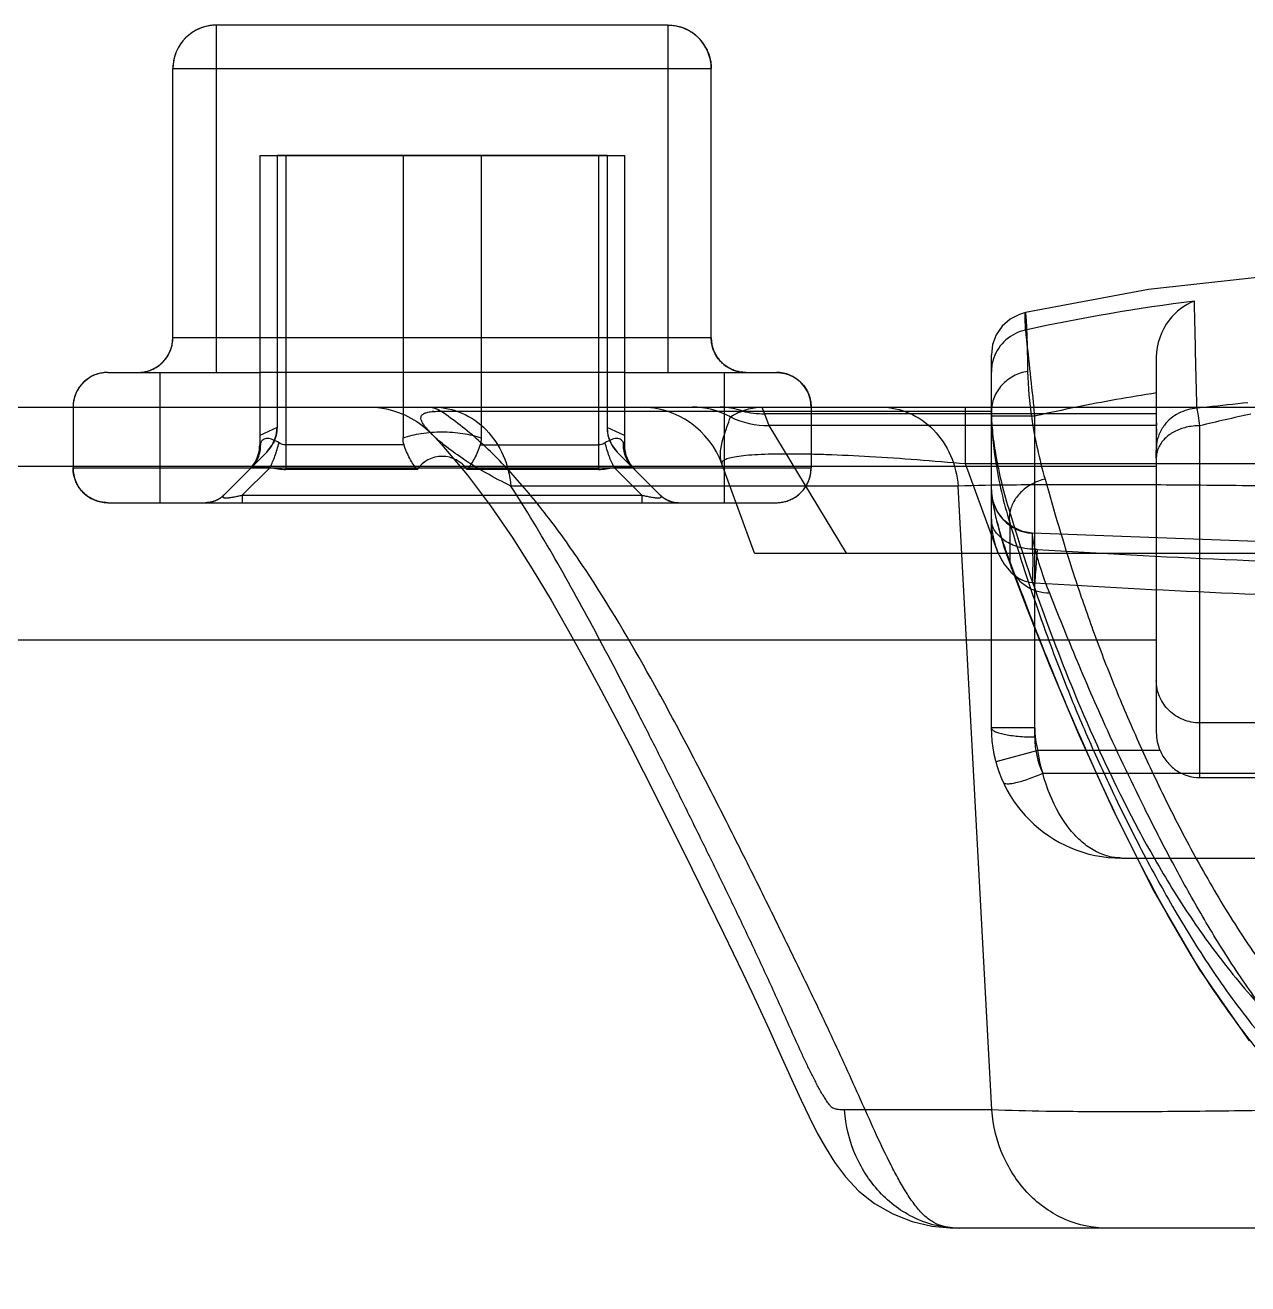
# Model space of a CAD drawing. Header units: millimetres. Extents: x 23075 to 24509, y -21593 to -20579.
# Drawn here: x 23740.33 to 23754.48, y -21276.77 to -21262.2 of the extents above; entities that cross this region are included whole.
import ezdxf

# ---------------------------------------------------------------- set-up
doc = ezdxf.new("R2010")
doc.units = ezdxf.units.MM
doc.header["$LTSCALE"] = 8
doc.layers.add('Cav-cor', color=30, linetype='Continuous')

# ---------------------------------------------------------------- blocks, each defined once
blk = doc.blocks.new('20160901.135126')
at = {"layer": 'Cav-cor', "color": 241}
for p, q in [((-15.549, 13.984), (-20.775, 13.984)), ((-20.775, 13.984), (-20.775, 9.964)), ((-15.549, 13.984), (-20.775, 13.984)), ((-15.549, 13.984), (-15.549, 9.964)), ((-21.278, 10.366), (-21.278, 13.481)), ((-21.278, 10.366), (-21.278, 13.481)), ((-21.278, 13.481), (-15.047, 13.481)), ((-15.047, 10.366), (-15.047, 13.481)), ((-15.047, 10.366), (-15.047, 13.481)), ((-20.273, 12.476), (-20.273, 9.125)), ((-20.273, 12.476), (-16.052, 12.476)), ((-20.072, 12.476), (-20.072, 9.326)), ((-16.253, 12.476), (-20.072, 12.476)), ((-20.072, 12.476), (-20.072, 9.326)), ((-19.971, 12.476), (-19.971, 8.841)), ((-18.614, 12.476), (-18.614, 9.206)), ((-17.71, 12.476), (-17.71, 9.206)), ((-16.353, 12.476), (-16.353, 8.841)), ((-16.253, 12.476), (-16.253, 9.326)), ((-16.253, 12.476), (-16.253, 9.326)), ((-16.052, 12.476), (-16.052, 9.125)), ((-20.273, 10.366), (-21.278, 10.366)), ((-16.052, 10.366), (-20.273, 10.366)), ((-15.047, 10.366), (-16.052, 10.366)), ((-11.805, 5.85), (-11.805, 10.165)), ((-9.896, 10.139), (-9.896, 5.796)), ((-22.031, 9.964), (-21.68, 9.964)), ((-22.031, 9.964), (-20.273, 9.964)), ((-21.428, 9.964), (-21.428, 8.456)), ((-16.052, 9.964), (-20.273, 9.964)), ((-16.052, 9.964), (-14.293, 9.964)), ((-14.896, 9.964), (-14.896, 8.456)), ((-14.645, 9.964), (-14.293, 9.964)), ((-42.277, 9.562), (-22.433, 9.562)), ((-42.277, 9.562), (-22.433, 9.562)), ((-42.277, 9.562), (-20.273, 9.562)), ((-22.433, 9.562), (-22.433, 8.858)), ((-22.433, 9.562), (-22.433, 8.858)), ((-20.273, 9.562), (-16.052, 9.562)), ((-18.176, 9.514), (-11.805, 9.514)), ((-16.052, 9.562), (71.969, 9.562)), ((-14.462, 9.562), (-14.429, 9.486)), ((-14.429, 9.486), (-14.379, 9.35)), ((-9.896, 9.486), (-14.429, 9.486)), ((-13.891, 9.562), (9.658, 9.562)), ((-13.891, 9.562), (-13.891, 8.858)), ((-13.891, 9.562), (9.658, 9.562)), ((-13.891, 9.562), (-13.891, 8.858)), ((-12.104, 8.904), (-12.104, 9.562)), ((-11.805, 9.53), (-11.805, 9.523)), ((-11.805, 9.523), (-11.805, 9.514)), ((-11.805, 9.511), (-11.805, 9.514)), ((-11.303, 9.458), (-11.314, 9.562)), ((-9.425, 9.549), (-9.425, 9.563)), ((-9.306, 9.562), (-9.425, 9.549)), ((-20.072, 9.326), (-20.273, 9.232)), ((-20.083, 9.233), (-20.072, 9.326)), ((-20.072, 9.326), (-20.072, 9.326)), ((-16.253, 9.326), (-16.242, 9.233)), ((-16.253, 9.326), (-16.253, 9.326)), ((-16.052, 9.232), (-16.253, 9.326)), ((-14.38, 9.35), (-13.484, 7.873)), ((-9.894, 9.35), (-14.379, 9.35)), ((-11.303, 9.458), (-11.805, 9.458)), ((-11.292, 9.461), (-11.303, 9.458)), ((-11.303, 5.744), (-11.303, 9.458)), ((-9.393, 5.274), (-9.393, 9.347)), ((-20.123, 9.13), (-20.083, 9.233)), ((-18.294, 9.263), (-18.294, 9.263)), ((-16.242, 9.233), (-16.202, 9.13)), ((-20.687, 8.544), (-20.19, 9.042)), ((-20.687, 8.544), (-20.19, 9.042)), ((-20.262, 9.149), (-20.273, 9.125)), ((-20.189, 9.042), (-20.123, 9.13)), ((-18.602, 9.125), (-19.971, 9.125)), ((-17.722, 9.125), (-16.353, 9.125)), ((-16.202, 9.13), (-16.135, 9.042)), ((-15.637, 8.544), (-16.135, 9.042)), ((-15.637, 8.544), (-16.135, 9.042)), ((-16.052, 9.125), (-16.062, 9.149)), ((-9.896, 9.051), (-9.896, 9.061)), ((-9.896, 9.043), (-9.896, 9.051)), ((-14.548, 7.873), (-14.923, 8.904)), ((-11.728, 7.873), (-12.104, 8.904)), ((5.779, 8.904), (-12.104, 8.904)), ((-9.896, 8.978), (-9.896, 8.973)), ((-91.162, 8.878), (-9.896, 8.878)), ((-22.433, 8.858), (-20.39, 8.858)), ((-20.474, 8.544), (-20.153, 8.865)), ((-20.39, 8.858), (-15.934, 8.858)), ((-18.451, 8.841), (-19.971, 8.841)), ((-16.353, 8.841), (-17.873, 8.841)), ((-16.171, 8.865), (-15.851, 8.544)), ((-15.937, 8.844), (-15.938, 8.845)), ((-15.934, 8.858), (-13.891, 8.858)), ((-12.189, 8.649), (-17.366, 8.649)), ((-11.8, 1.428), (-12.189, 8.649)), ((-11.805, 8.608), (-11.805, 8.609)), ((-22.031, 8.456), (-20.9, 8.456)), ((-22.031, 8.456), (-20.9, 8.456)), ((-20.9, 8.456), (-15.424, 8.456)), ((-20.474, 8.544), (-20.474, 8.456)), ((-20.474, 8.544), (-15.851, 8.544)), ((-15.851, 8.544), (-15.851, 8.456)), ((-15.424, 8.456), (-14.293, 8.456)), ((-15.424, 8.456), (-14.293, 8.456)), ((-11.593, 8.224), (-11.593, 7.781)), ((-11.332, 8.104), (-11.332, 7.918)), ((-11.332, 8.104), (-11.332, 8.104)), ((-14.548, 7.873), (8.223, 7.873)), ((-11.571, 7.698), (-11.593, 7.781)), ((-91.162, 6.868), (-9.896, 6.868)), ((-11.303, 5.85), (-11.805, 5.85)), ((-6.981, 5.907), (-9.393, 5.907)), ((-11.268, 5.587), (-11.752, 5.455)), ((-9.852, 5.587), (-11.268, 5.587)), ((-15.831, 5.342), (-15.54, 4.764)), ((-11.211, 5.324), (-6.981, 5.324)), ((-9.393, 5.274), (-6.981, 5.274)), ((-15.54, 4.764), (-15.271, 4.223)), ((-10.298, 4.343), (-6.981, 4.343)), ((-15.271, 4.223), (-14.905, 3.474)), ((-11.8, 1.428), (-13.505, 1.428)), ((-12.281, 0.061), (-12.173, 0.058)), ((5.847, 0.058), (-12.172, 0.058))]:
    blk.add_line(p, q, dxfattribs=at)
for points in [[(-3.251, 10.827), (-4.847, 11.052), (-6.626, 11.155), (-8.344, 11.106), (-9.988, 10.923), (-11.411, 10.656)], [(-11.411, 10.657), (-11.481, 10.636), (-11.588, 10.579), (-11.679, 10.499), (-11.748, 10.399), (-11.791, 10.286), (-11.805, 10.166)], [(-19.006, 9.562), (-18.942, 9.56), (-18.875, 9.553), (-18.806, 9.541), (-18.736, 9.524)], [(-18.736, 9.524), (-18.665, 9.501), (-18.593, 9.472), (-18.522, 9.436), (-18.453, 9.394), (-18.386, 9.346), (-18.323, 9.291), (-18.294, 9.263)], [(-18.294, 9.263), (-18.166, 9.127), (-17.868, 8.776), (-17.6, 8.419), (-17.352, 8.056), (-17.119, 7.691), (-16.901, 7.328)], [(-11.805, 8.605), (-11.805, 8.586), (-11.804, 8.572), (-11.803, 8.563), (-11.803, 8.555), (-11.802, 8.548), (-11.801, 8.541), (-11.801, 8.534), (-11.8, 8.527), (-11.799, 8.52), (-11.798, 8.512), (-11.797, 8.504), (-11.795, 8.495), (-11.794, 8.486), (-11.793, 8.476), (-11.791, 8.466), (-11.789, 8.455), (-11.787, 8.443), (-11.785, 8.43), (-11.782, 8.417), (-11.78, 8.403), (-11.777, 8.387), (-11.773, 8.371), (-11.77, 8.353), (-11.765, 8.334), (-11.761, 8.314), (-11.756, 8.293), (-11.751, 8.27), (-11.745, 8.245), (-11.738, 8.219), (-11.731, 8.191), (-11.723, 8.162), (-11.715, 8.131), (-11.705, 8.098), (-11.695, 8.063), (-11.684, 8.026), (-11.672, 7.987), (-11.659, 7.946), (-11.644, 7.903), (-11.629, 7.856), (-11.611, 7.807), (-11.592, 7.756), (-11.571, 7.698)], [(-11.332, 8.104), (-11.444, 8.124), (-11.562, 8.175), (-11.662, 8.255), (-11.739, 8.358), (-11.788, 8.476), (-11.805, 8.603)], [(5.012, 8.17), (-0.394, 7.923), (-5.936, 7.901), (-11.332, 8.104)], [(-11.571, 7.698), (-11.389, 7.224), (-11.127, 6.563), (-10.793, 5.77), (-10.388, 4.883), (-9.923, 3.96), (-9.401, 3.058), (-8.82, 2.227)], [(-16.901, 7.328), (-16.697, 6.971), (-16.505, 6.625), (-16.323, 6.288), (-16.151, 5.962), (-15.987, 5.646), (-15.831, 5.342)], [(-14.905, 3.474), (-14.683, 3.012), (-14.578, 2.79), (-14.476, 2.573), (-14.378, 2.36), (-14.283, 2.151), (-14.099, 1.739)], [(-14.099, 1.739), (-14.007, 1.539), (-13.915, 1.347)], [(-13.915, 1.347), (-13.823, 1.165), (-13.726, 0.991), (-13.619, 0.821), (-13.493, 0.652), (-13.339, 0.488), (-13.157, 0.343), (-12.946, 0.223), (-12.72, 0.136), (-12.494, 0.083), (-12.281, 0.061)]]:
    blk.add_lwpolyline(points, dxfattribs=at)
for centre, radius, start, end in [((-20.775, 13.481), 0.502, 90, 180), ((-15.549, 13.481), 0.502, 0, 90), ((-6.832, -10.364), 21.315, 97.0685, 102.4036), ((-21.68, 10.366), 0.402, 270, 0), ((-14.645, 10.366), 0.402, 180, 270), ((182.433, 30.866), 194.915, 186.01134, 186.27506), ((-22.031, 9.562), 0.402, 90, 180), ((-14.293, 9.562), 0.402, 0, 90), ((-6.821, -10.264), 20.225, 98.7433, 101.4057), ((-18.211, 8.806), 0.708, 93.761, 95.3017), ((-15.862, 8.562), 1, 20.0001, 90), ((-15.269, 8.631), 0.931, 61.4453, 89.9515), ((-15.268, 8.634), 0.928, 70.939, 89.9756), ((-15.273, 8.619), 0.943, 61.5233, 70.933), ((-14.943, 8.82), 0.742, 86.3887, 89.9982), ((-14.44, 10.496), 1.01, 255.9015, 270.6285), ((-14.44, 10.491), 1.005, 255.8652, 263.262), ((-6.759, -10.578), 20.545, 101.4032, 102.7461), ((0.443, -32.247), 42.741, 102.4944, 103.3055), ((2.288, -95.782), 105.98, 96.02534, 96.2807), ((-20.474, 9.326), 0.402, 314.9936, 359.9978), ((-20.474, 9.326), 0.402, 314.9936, 359.9978), ((-15.85, 9.326), 0.402, 180.0022, 225.0064), ((-15.85, 9.326), 0.402, 180.0022, 225.0064), ((-14.391, 10.352), 1.002, 244.433, 270.6735), ((-9.365, 9.393), 0.531, 179.9384, 184.5719), ((-9.431, 9.069), 0.467, 142.3435, 143.7924), ((-20.675, 9.125), 0.402, 330.5046, 0), ((-15.65, 9.125), 0.402, 180, 225), ((-9.459, 9.081), 0.437, 177.9135, 180.0008), ((-7.165, 9.059), 2.731, 179.21, 179.7612), ((-5.423, 9.05), 4.472, 179.7348, 179.8574), ((-20.675, 9.125), 0.402, 315, 330.5046), ((-18.162, 8.64), 0.352, 34.8553, 145.1448), ((-22.031, 8.858), 0.402, 180, 270), ((-19.971, 9.546), 0.705, 255.0116, 269.9884), ((-16.353, 9.546), 0.705, 270.0179, 284.9821), ((-14.293, 8.858), 0.402, 270, 0), ((-11.303, 8.605), 0.503, 180.0193, 266.6616), ((-20.9, 8.758), 0.301, 270, 315), ((-15.424, 8.758), 0.301, 225, 270), ((-11.571, 3.108), 4.816, 86.459, 87.154), ((-3.653, 131.192), 123.513, 266.46256, 268.48489), ((-11.407, 6.692), 0.843, 82.9082, 84.9096), ((-3.654, 131.739), 124.446, 266.47622, 268.4679), ((-10.298, 5.85), 1.508, 180, 270), ((-10.298, 5.85), 1.005, 180, 195.1929), ((-10.298, 5.744), 1.005, 179.9981, 204.7135)]:
    blk.add_arc(centre, radius, start, end, dxfattribs=at)
blk.add_ellipse((-9.393, 5.796), major_axis=(0, -0.514), ratio=0.978148, start_param=4.712389, end_param=5.130835, dxfattribs=at)
for points, weights in [([(-20.775, 13.984), (-21.069, 13.984), (-21.278, 13.776), (-21.278, 13.481)], [1, 0.8047378541, 0.8047378541, 1]), ([(-15.549, 13.984), (-15.255, 13.984), (-15.047, 13.776), (-15.047, 13.481)], [1, 0.8047378541, 0.8047378541, 1]), ([(-21.68, 9.964), (-21.444, 9.964), (-21.278, 10.13), (-21.278, 10.366)], [1, 0.8047378541, 0.8047378541, 1]), ([(-14.645, 9.964), (-14.88, 9.964), (-15.047, 10.13), (-15.047, 10.366)], [1, 0.8047378541, 0.8047378541, 1]), ([(-22.031, 9.964), (-22.267, 9.964), (-22.433, 9.797), (-22.433, 9.562)], [1, 0.8047378541, 0.8047378541, 1]), ([(-14.293, 9.964), (-14.057, 9.964), (-13.891, 9.797), (-13.891, 9.562)], [1, 0.8047378541, 0.8047378541, 1]), ([(-22.031, 8.456), (-22.267, 8.456), (-22.433, 8.623), (-22.433, 8.858)], [1, 0.8047378541, 0.8047378541, 1]), ([(-14.293, 8.456), (-14.057, 8.456), (-13.891, 8.623), (-13.891, 8.858)], [1, 0.8047378541, 0.8047378541, 1]), ([(-20.687, 8.544), (-20.744, 8.487), (-20.819, 8.456), (-20.9, 8.456)], [1, 0.9492530217, 0.9492530217, 1]), ([(-15.637, 8.544), (-15.58, 8.487), (-15.505, 8.456), (-15.424, 8.456)], [1, 0.9492530217, 0.9492530217, 1])]:
    blk.add_rational_spline(points, weights, degree=3, dxfattribs=at)
for points, knots in [([(-9.454, 10.789), (-9.569, 10.748), (-9.797, 10.57), (-9.896, 10.291), (-9.896, 10.14)], [0, 0, 0, 0, 0.445497, 1, 1, 1, 1]), ([(-9.425, 9.563), (-9.429, 9.692), (-9.439, 10.101), (-9.449, 10.51), (-9.454, 10.789)], [0, 0, 0, 0, 0.316396, 1, 1, 1, 1]), ([(-11.41, 10.454), (-11.411, 10.469), (-11.411, 10.498), (-11.412, 10.538), (-11.413, 10.573), (-11.413, 10.602), (-11.413, 10.624), (-11.413, 10.639), (-11.413, 10.648), (-11.412, 10.653), (-11.412, 10.655), (-11.412, 10.656), (-11.411, 10.656)], [0, 0, 0, 0, 0.227251, 0.426855, 0.597946, 0.739664, 0.851252, 0.932107, 0.960837, 0.981691, 0.994654, 1, 1, 1, 1]), ([(-11.411, 10.656), (-11.411, 10.657), (-11.41, 10.652), (-11.409, 10.646), (-11.408, 10.633), (-11.406, 10.616), (-11.404, 10.594), (-11.403, 10.566), (-11.401, 10.533), (-11.398, 10.478), (-11.395, 10.394), (-11.391, 10.277), (-11.388, 10.135), (-11.386, 10.032), (-11.385, 9.976)], [0, 0, 0, 0, 0.003617, 0.014245, 0.032167, 0.057541, 0.090509, 0.131212, 0.179805, 0.236451, 0.374545, 0.546803, 0.754737, 1, 1, 1, 1]), ([(-11.41, 10.454), (-11.492, 10.436), (-11.65, 10.358), (-11.749, 10.212), (-11.777, 10.133)], [0, 0, 0, 0, 0.501383, 1, 1, 1, 1]), ([(-11.385, 9.976), (-11.443, 9.967), (-11.554, 9.93), (-11.691, 9.823), (-11.783, 9.678), (-11.805, 9.566), (-11.805, 9.511)], [0, 0, 0, 0, 0.255858, 0.507896, 0.755459, 1, 1, 1, 1]), ([(-11.385, 9.976), (-11.383, 9.795), (-11.342, 9.374), (-11.25, 8.961), (-11.184, 8.729)], [0, 0, 0, 0, 0.429365, 1, 1, 1, 1]), ([(-18.294, 9.263), (-18.307, 9.276), (-18.331, 9.302), (-18.363, 9.341), (-18.388, 9.378), (-18.405, 9.413), (-18.408, 9.444), (-18.4, 9.466), (-18.385, 9.481), (-18.36, 9.494), (-18.32, 9.506), (-18.257, 9.514), (-18.206, 9.515), (-18.176, 9.514)], [0, 0, 0, 0, 0.117691, 0.224166, 0.318314, 0.39921, 0.468647, 0.50342, 0.544218, 0.599217, 0.680541, 0.80834, 1, 1, 1, 1]), ([(-18.313, 9.562), (-18.289, 9.562), (-18.24, 9.553), (-18.197, 9.529), (-18.176, 9.514)], [0, 0, 0, 0, 0.479469, 1, 1, 1, 1]), ([(-18.313, 9.562), (-18.305, 9.562), (-18.273, 9.56), (-18.242, 9.551), (-18.221, 9.541)], [0, 0, 0, 0, 0.244567, 1, 1, 1, 1]), ([(-18.257, 9.512), (-18.251, 9.513), (-18.224, 9.514), (-18.197, 9.515), (-18.176, 9.514)], [0, 0, 0, 0, 0.224898, 1, 1, 1, 1]), ([(-18.255, 9.562), (-18.145, 9.562), (-17.919, 9.513), (-17.633, 9.31), (-17.434, 9.009), (-17.376, 8.77), (-17.366, 8.649)], [0, 0, 0, 0, 0.237451, 0.482101, 0.737057, 1, 1, 1, 1]), ([(-18.221, 9.541), (-18.217, 9.539), (-18.201, 9.531), (-18.187, 9.522), (-18.176, 9.514)], [0, 0, 0, 0, 0.242948, 1, 1, 1, 1]), ([(-12.172, 0.058), (-12.245, 0.058), (-12.359, 0.07), (-12.502, 0.136), (-12.605, 0.222), (-12.7, 0.336), (-12.792, 0.472), (-12.88, 0.624), (-12.997, 0.846), (-13.138, 1.14), (-13.299, 1.504), (-13.464, 1.873), (-13.633, 2.239), (-13.804, 2.601), (-14.034, 3.077), (-14.323, 3.668), (-14.671, 4.371), (-15.023, 5.067), (-15.379, 5.751), (-15.855, 6.632), (-16.35, 7.472), (-16.888, 8.239), (-17.297, 8.743), (-17.719, 9.173), (-18.023, 9.413), (-18.176, 9.514)], [0, 0, 0, 0, 0.019226, 0.029545, 0.041051, 0.054137, 0.068601, 0.084134, 0.100448, 0.134547, 0.169812, 0.20545, 0.240848, 0.275952, 0.310823, 0.380108, 0.449022, 0.517463, 0.585264, 0.652167, 0.780986, 0.841572, 0.898642, 0.951565, 1, 1, 1, 1]), ([(-14.686, 9.516), (-14.706, 9.524), (-14.79, 9.55), (-14.877, 9.562), (-14.943, 9.562)], [0, 0, 0, 0, 0.252155, 1, 1, 1, 1]), ([(-14.824, 9.448), (-14.816, 9.454), (-14.773, 9.483), (-14.725, 9.504), (-14.686, 9.516)], [0, 0, 0, 0, 0.197719, 1, 1, 1, 1]), ([(-14.824, 9.448), (-14.818, 9.452), (-14.793, 9.47), (-14.766, 9.484), (-14.745, 9.494)], [0, 0, 0, 0, 0.219221, 1, 1, 1, 1]), ([(-14.745, 9.494), (-14.74, 9.496), (-14.721, 9.504), (-14.701, 9.511), (-14.686, 9.516)], [0, 0, 0, 0, 0.222742, 1, 1, 1, 1]), ([(-14.686, 9.516), (-14.669, 9.524), (-14.598, 9.551), (-14.52, 9.562), (-14.462, 9.562)], [0, 0, 0, 0, 0.237604, 1, 1, 1, 1]), ([(-13.078, 9.562), (-12.968, 9.562), (-12.742, 9.513), (-12.456, 9.31), (-12.257, 9.009), (-12.198, 8.77), (-12.189, 8.649)], [0, 0, 0, 0, 0.237451, 0.482101, 0.737057, 1, 1, 1, 1]), ([(-11.805, 9.512), (-11.805, 9.438), (-11.795, 9.274), (-11.74, 8.88), (-11.66, 8.565), (-11.591, 8.342)], [0, 0, 0, 0, 0.185059, 0.41297, 1, 1, 1, 1]), ([(-11.805, 9.506), (-11.805, 9.318), (-11.764, 8.883), (-11.664, 8.459), (-11.593, 8.224)], [0, 0, 0, 0, 0.433772, 1, 1, 1, 1]), ([(-9.425, 9.549), (-9.498, 9.544), (-9.642, 9.506), (-9.758, 9.411), (-9.801, 9.354)], [0, 0, 0, 0, 0.506201, 1, 1, 1, 1]), ([(-9.393, 9.347), (-9.398, 9.385), (-9.407, 9.453), (-9.419, 9.52), (-9.425, 9.549)], [0, 0, 0, 0, 0.575239, 1, 1, 1, 1]), ([(-14.923, 8.904), (-14.958, 9.001), (-14.916, 9.201), (-14.851, 9.37), (-14.824, 9.448)], [0, 0, 0, 0, 0.55593, 1, 1, 1, 1]), ([(-9.895, 9.097), (-9.895, 9.15), (-9.891, 9.235), (-9.891, 9.319), (-9.894, 9.35)], [0, 0, 0, 0, 0.632851, 1, 1, 1, 1]), ([(-9.808, 9.345), (-9.835, 9.309), (-9.877, 9.23), (-9.894, 9.141), (-9.895, 9.097)], [0, 0, 0, 0, 0.503085, 1, 1, 1, 1]), ([(-9.393, 9.347), (-9.445, 9.347), (-9.548, 9.335), (-9.688, 9.284), (-9.802, 9.203), (-9.854, 9.13), (-9.871, 9.092)], [0, 0, 0, 0, 0.274884, 0.53781, 0.78015, 1, 1, 1, 1]), ([(-20.049, 9.149), (-20.071, 9.163), (-20.114, 9.186), (-20.179, 9.203), (-20.235, 9.191), (-20.256, 9.163), (-20.262, 9.149)], [0, 0, 0, 0, 0.323873, 0.599787, 0.81223, 1, 1, 1, 1]), ([(-18.614, 9.206), (-18.546, 9.23), (-18.396, 9.265), (-18.162, 9.282), (-17.928, 9.265), (-17.778, 9.23), (-17.71, 9.206)], [0, 0, 0, 0, 0.237236, 0.5, 0.762765, 1, 1, 1, 1]), ([(-17.366, 8.649), (-17.561, 8.744), (-17.826, 8.892), (-18.127, 9.111), (-18.245, 9.213), (-18.294, 9.263)], [0, 0, 0, 0, 0.583009, 0.811691, 1, 1, 1, 1]), ([(-16.062, 9.149), (-16.068, 9.163), (-16.089, 9.191), (-16.146, 9.203), (-16.21, 9.186), (-16.253, 9.163), (-16.275, 9.149)], [0, 0, 0, 0, 0.187763, 0.400207, 0.676126, 1, 1, 1, 1]), ([(-20.366, 8.865), (-20.33, 8.901), (-20.273, 8.991), (-20.259, 9.097), (-20.262, 9.149)], [0, 0, 0, 0, 0.494914, 1, 1, 1, 1]), ([(-20.153, 8.865), (-20.131, 8.906), (-20.092, 9), (-20.062, 9.097), (-20.049, 9.149)], [0, 0, 0, 0, 0.465701, 1, 1, 1, 1]), ([(-19.971, 9.125), (-19.978, 9.125), (-20.006, 9.127), (-20.032, 9.138), (-20.049, 9.149)], [0, 0, 0, 0, 0.253106, 1, 1, 1, 1]), ([(-18.451, 8.841), (-18.484, 8.879), (-18.544, 8.971), (-18.584, 9.071), (-18.602, 9.125)], [0, 0, 0, 0, 0.470591, 1, 1, 1, 1]), ([(-17.722, 9.125), (-17.74, 9.071), (-17.781, 8.971), (-17.84, 8.879), (-17.873, 8.841)], [0, 0, 0, 0, 0.529399, 1, 1, 1, 1]), ([(-16.275, 9.149), (-16.292, 9.138), (-16.319, 9.127), (-16.346, 9.125), (-16.353, 9.125)], [0, 0, 0, 0, 0.746933, 1, 1, 1, 1]), ([(-16.171, 8.865), (-16.193, 8.906), (-16.233, 9), (-16.262, 9.097), (-16.275, 9.149)], [0, 0, 0, 0, 0.465698, 1, 1, 1, 1]), ([(-15.958, 8.865), (-15.994, 8.901), (-16.051, 8.991), (-16.065, 9.097), (-16.062, 9.149)], [0, 0, 0, 0, 0.494915, 1, 1, 1, 1]), ([(-9.896, 8.973), (-9.896, 8.984), (-9.896, 9.025), (-9.896, 9.067), (-9.895, 9.097)], [0, 0, 0, 0, 0.265037, 1, 1, 1, 1]), ([(-9.871, 9.092), (-9.875, 9.083), (-9.889, 9.046), (-9.896, 9.007), (-9.896, 8.978)], [0, 0, 0, 0, 0.255296, 1, 1, 1, 1]), ([(-12.104, 8.904), (-12.29, 8.921), (-12.659, 8.952), (-13.197, 8.989), (-13.625, 9.009), (-13.941, 9.018), (-14.151, 9.02), (-14.338, 9.018), (-14.5, 9.013), (-14.637, 9.003), (-14.747, 8.991), (-14.829, 8.975), (-14.881, 8.958), (-14.908, 8.942), (-14.92, 8.93), (-14.926, 8.917), (-14.924, 8.908), (-14.923, 8.904)], [0, 0, 0, 0, 0.196843, 0.388082, 0.565385, 0.645912, 0.719517, 0.785234, 0.842298, 0.8902, 0.928716, 0.957917, 0.978232, 0.985405, 0.990958, 0.995504, 1, 1, 1, 1]), ([(-20.153, 8.865), (-20.18, 8.866), (-20.22, 8.868), (-20.27, 8.869), (-20.302, 8.87), (-20.328, 8.87), (-20.347, 8.869), (-20.359, 8.867), (-20.365, 8.866), (-20.366, 8.865)], [0, 0, 0, 0, 0.381588, 0.555734, 0.707973, 0.830431, 0.919044, 0.974337, 1, 1, 1, 1]), ([(-15.958, 8.865), (-15.959, 8.866), (-15.965, 8.867), (-15.977, 8.869), (-15.996, 8.87), (-16.022, 8.87), (-16.054, 8.869), (-16.104, 8.868), (-16.144, 8.866), (-16.171, 8.865)], [0, 0, 0, 0, 0.025658, 0.080954, 0.16957, 0.292024, 0.444263, 0.618412, 1, 1, 1, 1]), ([(-13.505, 1.428), (-13.53, 1.428), (-13.567, 1.429), (-13.61, 1.437), (-13.632, 1.445), (-13.644, 1.45), (-13.653, 1.457), (-13.662, 1.467), (-13.674, 1.48), (-13.688, 1.498), (-13.705, 1.522), (-13.727, 1.555), (-13.754, 1.598), (-13.785, 1.652), (-13.816, 1.708), (-13.856, 1.785), (-13.906, 1.883), (-13.964, 2.004), (-14.04, 2.168), (-14.133, 2.376), (-14.245, 2.627), (-14.357, 2.876), (-14.509, 3.204), (-14.701, 3.61), (-14.934, 4.093), (-15.169, 4.572), (-15.404, 5.048), (-15.64, 5.522), (-15.957, 6.145), (-16.355, 6.911), (-16.843, 7.801), (-17.188, 8.374), (-17.366, 8.649)], [0, 0, 0, 0, 0.008926, 0.013507, 0.015885, 0.017122, 0.01852, 0.020066, 0.021675, 0.02503, 0.028516, 0.032096, 0.039471, 0.047054, 0.05479, 0.06264, 0.078601, 0.094836, 0.111265, 0.14445, 0.177737, 0.210865, 0.243801, 0.309191, 0.374091, 0.438693, 0.503083, 0.567202, 0.630984, 0.757256, 0.880852, 1, 1, 1, 1]), ([(-8.633, 8.649), (-8.994, 8.654), (-9.691, 8.661), (-10.668, 8.665), (-11.492, 8.662), (-11.982, 8.655), (-12.189, 8.649)], [0, 0, 0, 0, 0.305137, 0.587291, 0.824905, 1, 1, 1, 1]), ([(-11.593, 7.781), (-11.633, 7.889), (-11.697, 8.081), (-11.756, 8.308), (-11.784, 8.449), (-11.797, 8.521), (-11.803, 8.571), (-11.805, 8.597), (-11.805, 8.605)], [0, 0, 0, 0, 0.405725, 0.710451, 0.823801, 0.910347, 0.969356, 1, 1, 1, 1]), ([(-11.184, 8.729), (-11.284, 8.706), (-11.425, 8.633), (-11.549, 8.478), (-11.583, 8.387), (-11.591, 8.342)], [0, 0, 0, 0, 0.519249, 0.766522, 1, 1, 1, 1]), ([(-11.184, 8.729), (-11.081, 8.362), (-10.911, 7.789), (-10.643, 7.008), (-10.4, 6.372), (-10.12, 5.716), (-9.806, 5.042), (-9.45, 4.353), (-9.043, 3.651), (-8.654, 3.073), (-8.304, 2.62), (-8.019, 2.285), (-7.71, 1.964), (-7.264, 1.561), (-6.65, 1.116), (-5.842, 0.691), (-4.979, 0.382), (-4.081, 0.195), (-3.469, 0.153), (-3.164, 0.152)], [0, 0, 0, 0, 0.090213, 0.141267, 0.195078, 0.251208, 0.309716, 0.370792, 0.434631, 0.501156, 0.535336, 0.570044, 0.605151, 0.640561, 0.711931, 0.783715, 0.855694, 0.927802, 1, 1, 1, 1]), ([(-20.687, 8.544), (-20.69, 8.541), (-20.695, 8.536), (-20.699, 8.528), (-20.699, 8.52), (-20.689, 8.514), (-20.677, 8.512), (-20.654, 8.511), (-20.618, 8.515), (-20.571, 8.522), (-20.522, 8.533), (-20.49, 8.54), (-20.474, 8.544)], [0, 0, 0, 0, 0.0575, 0.080011, 0.099301, 0.146558, 0.189817, 0.250653, 0.41739, 0.610522, 0.80681, 1, 1, 1, 1]), ([(-15.851, 8.544), (-15.835, 8.54), (-15.802, 8.533), (-15.753, 8.522), (-15.707, 8.515), (-15.671, 8.511), (-15.647, 8.512), (-15.635, 8.514), (-15.625, 8.52), (-15.626, 8.528), (-15.629, 8.536), (-15.634, 8.541), (-15.637, 8.544)], [0, 0, 0, 0, 0.193181, 0.389457, 0.582519, 0.749255, 0.810163, 0.853441, 0.9007, 0.919992, 0.942502, 1, 1, 1, 1]), ([(-11.591, 8.342), (-11.593, 8.332), (-11.599, 8.293), (-11.598, 8.253), (-11.593, 8.224)], [0, 0, 0, 0, 0.253468, 1, 1, 1, 1]), ([(-11.591, 8.342), (-11.347, 7.545), (-10.897, 6.298), (-10.221, 4.866), (-9.718, 3.982), (-9.269, 3.311), (-8.738, 2.658), (-8.233, 2.141), (-7.794, 1.742), (-7.446, 1.451), (-7.081, 1.175), (-6.698, 0.923), (-6.297, 0.696), (-5.743, 0.431), (-5.157, 0.234), (-4.552, 0.123), (-4.091, 0.08), (-3.629, 0.061), (-3.321, 0.058), (-3.166, 0.058)], [0, 0, 0, 0, 0.195748, 0.310745, 0.37136, 0.43437, 0.500148, 0.568739, 0.603895, 0.639438, 0.675218, 0.711141, 0.747156, 0.783216, 0.855319, 0.891426, 0.927575, 0.963772, 1, 1, 1, 1]), ([(-11.805, 8.265), (-11.805, 8.189), (-11.788, 8.035), (-11.723, 7.852), (-11.64, 7.718), (-11.559, 7.628), (-11.456, 7.558), (-11.374, 7.535), (-11.332, 7.531)], [0, 0, 0, 0, 0.241017, 0.485203, 0.609832, 0.73681, 0.866872, 1, 1, 1, 1]), ([(-11.332, 7.918), (-11.409, 7.921), (-11.542, 7.948), (-11.696, 8.04), (-11.784, 8.148), (-11.805, 8.228), (-11.805, 8.265)], [0, 0, 0, 0, 0.360104, 0.624883, 0.827422, 1, 1, 1, 1]), ([(-11.593, 8.224), (-11.48, 7.847), (-11.289, 7.262), (-10.994, 6.466), (-10.728, 5.818), (-10.427, 5.152), (-10.089, 4.467), (-9.707, 3.767), (-9.271, 3.059), (-8.762, 2.36), (-8.272, 1.806), (-7.834, 1.394), (-7.362, 1.008), (-6.722, 0.581), (-5.893, 0.17), (-5.018, -0.138), (-4.11, -0.339), (-3.493, -0.402), (-3.184, -0.415)], [0, 0, 0, 0, 0.090956, 0.142384, 0.196487, 0.252891, 0.311685, 0.373118, 0.437324, 0.504101, 0.572965, 0.607954, 0.64319, 0.714098, 0.78536, 0.856795, 0.928356, 1, 1, 1, 1]), ([(-11.13, 7.407), (-11.168, 7.502), (-11.217, 7.636), (-11.268, 7.806), (-11.294, 7.904), (-11.312, 7.983), (-11.324, 8.042), (-11.329, 8.08), (-11.332, 8.098), (-11.332, 8.104)], [0, 0, 0, 0, 0.421164, 0.589816, 0.730172, 0.841886, 0.924504, 0.977446, 1, 1, 1, 1]), ([(5.281, 7.909), (5.181, 7.643), (4.949, 7.007), (4.65, 6.144), (4.339, 5.313), (4.043, 4.599), (3.686, 3.853), (3.107, 2.83), (2.379, 1.851), (1.493, 0.983), (0.734, 0.406), (-0.112, -0.054), (-1.027, -0.371), (-1.98, -0.553), (-2.95, -0.606), (-3.919, -0.535), (-4.87, -0.347), (-5.79, -0.047), (-6.661, 0.363), (-7.334, 0.793), (-7.828, 1.188), (-8.286, 1.612), (-8.795, 2.188), (-9.482, 3.153), (-10.148, 4.367), (-10.775, 5.717), (-11.237, 6.841), (-11.488, 7.502), (-11.593, 7.781)], [0, 0, 0, 0, 0.033209, 0.07881, 0.106387, 0.136597, 0.168866, 0.2027, 0.273502, 0.309997, 0.346945, 0.384215, 0.421702, 0.459304, 0.496951, 0.534593, 0.572183, 0.609672, 0.646993, 0.684042, 0.702427, 0.720678, 0.756665, 0.791812, 0.858448, 0.917602, 0.965214, 1, 1, 1, 1]), ([(-11.332, 7.918), (-11.329, 7.902), (-11.327, 7.857), (-11.326, 7.773), (-11.327, 7.661), (-11.33, 7.577), (-11.332, 7.531)], [0, 0, 0, 0, 0.125574, 0.347394, 0.647234, 1, 1, 1, 1]), ([(-11.274, 7.914), (-11.276, 7.898), (-11.279, 7.854), (-11.29, 7.725), (-11.297, 7.612), (-11.303, 7.528)], [0, 0, 0, 0, 0.124611, 0.346419, 1, 1, 1, 1]), ([(-11.13, 7.407), (-11.178, 7.407), (-11.273, 7.421), (-11.403, 7.481), (-11.508, 7.575), (-11.554, 7.656), (-11.571, 7.698)], [0, 0, 0, 0, 0.257202, 0.509247, 0.756005, 1, 1, 1, 1]), ([(-5.039, 0.057), (-5.527, 0.203), (-6.239, 0.497), (-7.102, 1.031), (-7.691, 1.501), (-8.212, 2.029), (-8.669, 2.595), (-9.071, 3.181), (-9.425, 3.77), (-9.743, 4.35), (-10.111, 5.069), (-10.491, 5.872), (-10.848, 6.704), (-11.045, 7.195), (-11.13, 7.407)], [0, 0, 0, 0, 0.15414, 0.230692, 0.306506, 0.381261, 0.454631, 0.526261, 0.595733, 0.662566, 0.726112, 0.839838, 0.931148, 1, 1, 1, 1]), ([(-9.393, 5.907), (-9.458, 5.907), (-9.59, 5.933), (-9.757, 6.042), (-9.869, 6.205), (-9.896, 6.335), (-9.896, 6.399)], [0, 0, 0, 0, 0.252577, 0.503608, 0.752526, 1, 1, 1, 1]), ([(-11.805, 5.85), (-11.805, 5.843), (-11.794, 5.825), (-11.763, 5.807), (-11.716, 5.789), (-11.654, 5.774), (-11.579, 5.761), (-11.46, 5.748), (-11.367, 5.744), (-11.303, 5.744)], [0, 0, 0, 0, 0.043166, 0.10902, 0.203344, 0.325277, 0.471234, 0.636365, 1, 1, 1, 1]), ([(-10.298, 4.343), (-10.35, 4.343), (-10.458, 4.357), (-10.615, 4.422), (-10.764, 4.527), (-10.958, 4.732), (-11.153, 5.087), (-11.239, 5.411), (-11.268, 5.587)], [0, 0, 0, 0, 0.092811, 0.190142, 0.295948, 0.413097, 0.685685, 1, 1, 1, 1]), ([(-9.852, 5.587), (-9.833, 5.542), (-9.781, 5.458), (-9.673, 5.356), (-9.54, 5.289), (-9.442, 5.274), (-9.393, 5.274)], [0, 0, 0, 0, 0.250511, 0.50006, 0.749615, 1, 1, 1, 1]), ([(-11.667, 5.22), (-11.664, 5.214), (-11.649, 5.204), (-11.617, 5.202), (-11.572, 5.205), (-11.516, 5.216), (-11.449, 5.234), (-11.345, 5.268), (-11.265, 5.3), (-11.211, 5.324)], [0, 0, 0, 0, 0.041152, 0.105139, 0.19767, 0.318108, 0.463313, 0.628983, 1, 1, 1, 1]), ([(-12.173, 0.058), (-12.338, 0.058), (-12.677, 0.131), (-13.105, 0.436), (-13.403, 0.888), (-13.491, 1.245), (-13.505, 1.428)], [0, 0, 0, 0, 0.237452, 0.482107, 0.737063, 1, 1, 1, 1]), ([(-10.467, 0.058), (-10.632, 0.058), (-10.971, 0.131), (-11.4, 0.435), (-11.698, 0.887), (-11.786, 1.245), (-11.8, 1.428)], [0, 0, 0, 0, 0.237451, 0.482101, 0.737057, 1, 1, 1, 1]), ([(-8.244, 1.428), (-8.605, 1.42), (-9.301, 1.41), (-10.278, 1.403), (-11.102, 1.408), (-11.592, 1.418), (-11.8, 1.428)], [0, 0, 0, 0, 0.30488, 0.586709, 0.824341, 1, 1, 1, 1])]:
    blk.add_open_spline(points, degree=3, knots=knots, dxfattribs=at)
for points in [[(-11.777, 10.133), (-11.795, 10.081), (-11.805, 10.024), (-11.805, 9.968)], [(-20.072, 9.326), (-20.072, 9.265), (-20.086, 9.202), (-20.114, 9.147)], [(-18.602, 9.125), (-18.61, 9.151), (-18.614, 9.178), (-18.614, 9.206)], [(-17.71, 9.206), (-17.71, 9.178), (-17.714, 9.151), (-17.722, 9.125)]]:
    blk.add_open_spline(points, degree=3, dxfattribs=at)

msp = doc.modelspace()

# ---------------------------------------------------------------- linework, layer by layer
at = {"layer": 'Cav-cor', "color": 241}
msp.add_line((23726.337, -21266.618), (23872.156, -21266.618), dxfattribs=at)

# ---------------------------------------------------------------- block references
at = {"layer": 'Cav-cor'}
msp.add_blockref('20160901.135126', (23763.319, -21276.18), dxfattribs=at)

doc.saveas('drawing.dxf')
